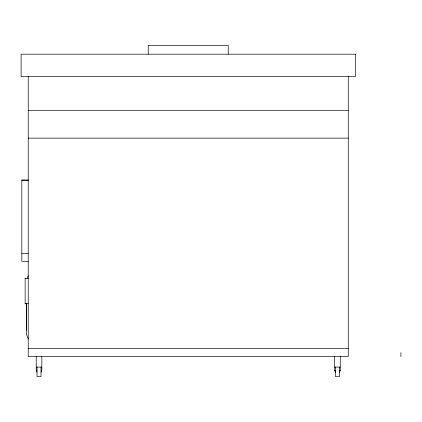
<?xml version="1.0" encoding="UTF-8"?>
<svg xmlns="http://www.w3.org/2000/svg" width="422" height="422" viewBox="0 0 422 422"><rect width="100%" height="100%" fill="white"/><g stroke="black" fill="none" stroke-linecap="round" stroke-linejoin="round"><path stroke-width="0.63" d="M26.623 330.168L26.623 303.36L26.623 334.762L28.227 338.76M27.309 278.093L28.227 275.809M41.029 372.215L41.825 370.616L41.825 356.558M339.457 372.215L340.259 370.616L340.259 356.558M28.227 110.295L348.261 110.295M28.227 138.121L348.261 138.121M28.227 179.946L21.823 179.946L21.823 261.297L28.227 261.297M21.823 180.695L28.227 180.695M21.823 253.474L28.227 253.474M25.146 278.43L28.227 278.43M25.146 303.698L28.227 303.698M28.227 348.614L348.261 348.614M36.229 367.082L41.825 367.082M334.657 367.082L340.259 367.082M36.229 356.558L36.229 370.616L37.025 370.616M41.029 370.616L41.825 370.616M334.657 356.558L334.657 370.616L335.458 370.616M339.457 370.616L340.259 370.616M334.657 370.616L335.458 372.215M36.229 370.616L37.025 372.215M400.9 352.613L400.9 356.616M348.261 76.588L348.261 356.616L28.227 356.616L28.227 76.588M339.457 367.082L339.457 376.619L335.458 376.619L335.458 367.082M228.244 54.153L228.244 45.381L148.238 45.381L148.238 54.153M41.029 367.082L41.029 376.619L37.025 376.619L37.025 367.082M25.146 278.098L25.146 304.051M355.382 54.185L21.1 54.185L21.1 76.588L355.382 76.588L355.382 54.185"/></g></svg>
